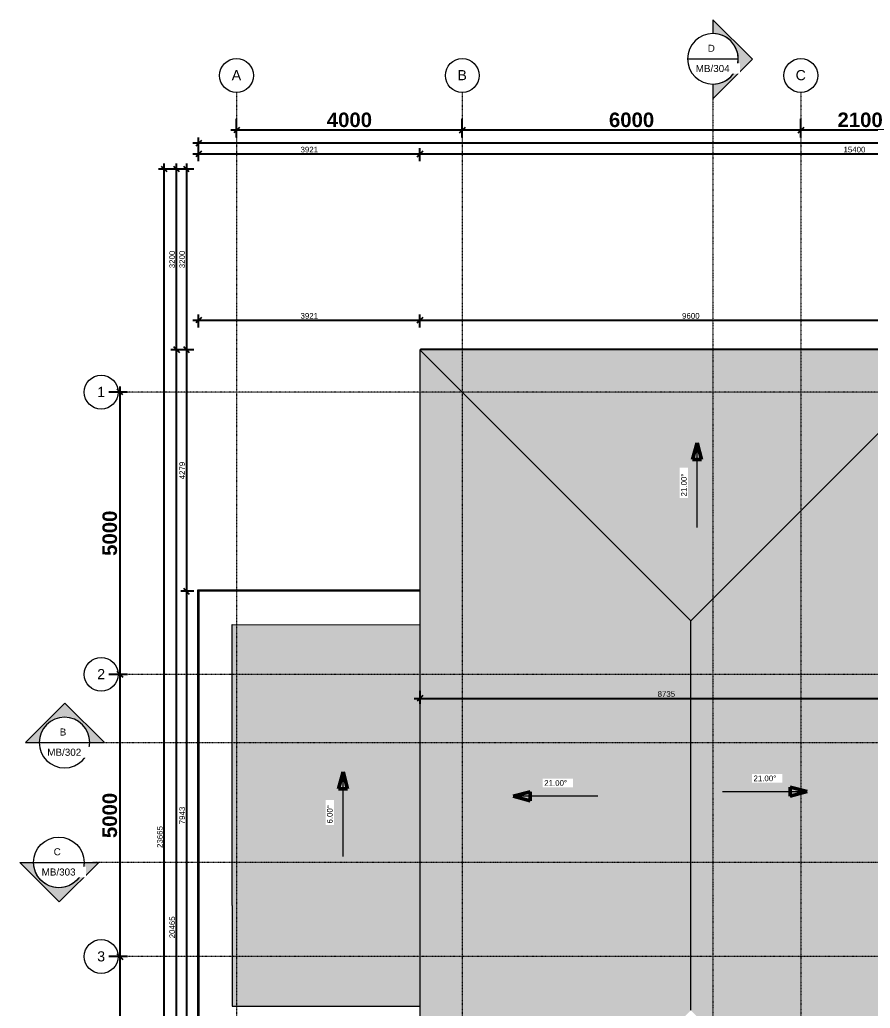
# Model space of a CAD drawing. Header units: millimetres. Extents: x -21051 to 202668, y -15646 to 13691.
# Drawn here: x 170664 to 185736, y -3821 to 13691 of the extents above; entities that cross this region are included whole.
import ezdxf

# ---------------------------------------------------------------- set-up
doc = ezdxf.new("R2010")
doc.units = ezdxf.units.MM
doc.linetypes.add('Dash dot', pattern=[15.875, 6.35, -4.7625, 0, -4.7625])
doc.linetypes.add('TD_Level Line', pattern=[8, 4, -2, 0, -2])
for name, color, linetype, lineweight in [('A-ANNO-DIMS', 211, 'Continuous', 9), ('A-DETL-MBND', 5, 'Continuous', 5), ('A-ROOF', 132, 'Continuous', 5), ('A-ROOF-PATT', 132, 'Continuous', 5), ('G-ANNO-DIMS', 111, 'Continuous', 9), ('G-ANNO-SYMB', 111, 'Continuous', 9), ('S-GRID', 1, 'Continuous', 9), ('S-GRID-IDEN', 1, 'Continuous', 9)]:
    doc.layers.add(name, color=color, linetype=linetype, lineweight=lineweight)
doc.layers.get('0').off()
doc.styles.add('Arial', font='arial.ttf', dxfattribs={"height": 250})
doc.styles.add('Arial_1', font='arial.ttf', dxfattribs={"height": 125})
doc.styles.add('Arial_2', font='arial.ttf', dxfattribs={"height": 180})
doc.styles.add('Arial_3', font='arial.ttf', dxfattribs={"height": 100})
doc.styles.add('Arial_B', font='arialbd.ttf', dxfattribs={"height": 257.936508})
doc.dimstyles.new('Arial_1_0', dxfattribs={"dimscale": 304.8, "dimtxt": 102.02594, "dimasz": 0.328084, "dimexe": 0.328084, "dimexo": 0.0625, "dimgap": 0.082021, "dimtad": 1, "dimdec": 0, "dimzin": 0, "dimdsep": 46, "dimtxsty": 'Arial_3', "dimblk1": 'OBLIQUE', "dimblk2": 'OBLIQUE', "dimsah": 1, "dimcen": 0.09, "dimdle": 0.328084, "dimazin": 0, "dimtfac": 1, "dimtdec": 4, "dimtix": 1, "dimtmove": 0, "dimatfit": 3, "dimfxl": 0.492126, "dimfxlon": 1, "dimtvp": 1, "dimtolj": 1, "dimtzin": 0, "dimarcsym": 2})
doc.dimstyles.new('Arial_2_5', dxfattribs={"dimscale": 304.8, "dimtxt": 255.06485, "dimasz": 0.328084, "dimexe": 0.656168, "dimexo": 0.0625, "dimgap": 0.164042, "dimtad": 1, "dimdec": 0, "dimzin": 0, "dimdsep": 46, "dimtxsty": 'Arial_B', "dimblk1": 'OBLIQUE', "dimblk2": 'OBLIQUE', "dimsah": 1, "dimcen": 0.09, "dimdle": 0.328084, "dimazin": 0, "dimtfac": 1, "dimtdec": 4, "dimtix": 1, "dimtmove": 0, "dimatfit": 3, "dimfxl": 0.492126, "dimfxlon": 1, "dimtvp": 1, "dimtolj": 1, "dimtzin": 0, "dimarcsym": 2})

# ---------------------------------------------------------------- blocks, each defined once
blk = doc.blocks.new('PARAPET1 - PARAPET-963186-03_Roof Level')
at = {"layer": 'A-DETL-MBND'}
for p, q in [((2134, 17241), (-5843, 16979)), ((2115, 17221), (-5823, 16960)), ((2244, 13302), (2115, 17221)), ((2263, 13303), (2134, 17241)), ((-5843, 16979), (-5714, 13040)), ((-5695, 13041), (-5823, 16960)), ((-3429, 16447), (1544, 16611)), ((1544, 16611), (1653, 13282))]:
    blk.add_line(p, q, dxfattribs=at)
for points in [[(2115, 17221), (2118, 17224), (2121, 17227), (2125, 17232), (2128, 17234), (2130, 17237), (2132, 17239), (2134, 17241), (2134, 17241), (2133, 17241)], [(-5823, 16960), (-5826, 16963), (-5830, 16966), (-5834, 16970), (-5837, 16973), (-5839, 16975), (-5841, 16977), (-5843, 16979), (-5843, 16979), (-5843, 16978)]]:
    blk.add_open_spline(points, degree=3, knots=[0, 0, 0, 0, 0.1111111, 0.1666667, 0.2222222, 0.2777778, 0.3333333, 0.4444444, 0.5555556, 0.5555556, 0.5555556, 0.5555556], dxfattribs=at)
blk = doc.blocks.new('PARAPET4 - PARAPET-973503-03_Roof Level')
at = {"layer": 'A-DETL-MBND'}
for p, q in [((6532, 13433), (6521, 13433)), ((7274, -9136), (6532, 13433))]:
    blk.add_line(p, q, dxfattribs=at)
blk.add_open_spline([(6531, 13433), (6532, 13434), (6532, 13434), (6531, 13432), (6529, 13431), (6527, 13429), (6526, 13427), (6524, 13426), (6523, 13424), (6522, 13423), (6521, 13422)], degree=3, knots=[0.4444444, 0.4444444, 0.4444444, 0.4444444, 0.5555556, 0.6111111, 0.6666667, 0.75, 0.7708333, 0.7916667, 0.8333333, 0.8662883, 0.8662883, 0.8662883, 0.8662883], dxfattribs=at)
blk = doc.blocks.new('Grid - _-182767-03_Roof Level')
at = {"layer": 'S-GRID-IDEN'}
blk.add_circle((0, 0), 3, dxfattribs=at)
blk = doc.blocks.new('Section - _-1243848-03_Roof Level')
at = {"layer": 'G-ANNO-SYMB'}
h = blk.add_hatch(color=256, dxfattribs=at)
edge = h.paths.add_edge_path()
edge.add_line((-12.93, 0), (-5.93, 7))
edge.add_line((-5.93, 7), (1.07, 0))
edge.add_line((1.07, 0), (-1.52, 0))
edge.add_arc((-6, 0), 4.48, 0, 180)
edge.add_line((-10.48, 0), (-12.93, 0))
for p, q in [((-5.93, 7), (-12.93, 0)), ((1.07, 0), (-5.93, 7)), ((-12.93, 0), (-10.48, 0)), ((-1.52, 0), (1.07, 0))]:
    blk.add_line(p, q, dxfattribs=at)
for start, end in [(360, 180), (0, 180), (180, 360)]:
    blk.add_arc((-6, 0), 4.48, start, end, dxfattribs=at)
blk = doc.blocks.new('_Oblique')
at = {"color": 0, "linetype": 'ByBlock', "lineweight": -2}
blk.add_line((-0.5, -0.5), (0.5, 0.5), dxfattribs=at)
blk = doc.blocks.new('*D1664')
at = {"layer": 'A-ANNO-DIMS', "color": 0, "lineweight": -2, "transparency": 16777216}
for p, q in [((172572, -2906), (172242, -2906)), ((172442, -8006), (172442, -2806)), ((172572, -7906), (172242, -7906))]:
    blk.add_line(p, q, dxfattribs=at)
at = {"layer": 'Defpoints', "color": 0, "transparency": 16777216}
for p in [(172442, -2906), (172592, -2906), (172592, -7906)]:
    blk.add_point(p, dxfattribs=at)
at = {"layer": 'A-ANNO-DIMS', "color": 0, "lineweight": -2, "transparency": 16777216, "xscale": 100, "yscale": 100, "zscale": 100}
for p, rotation in [((172442, -2906), 90), ((172442, -7906), 270)]:
    blk.add_blockref('_Oblique', p, dxfattribs=dict(at, rotation=rotation))
at = {"layer": 'A-ANNO-DIMS', "color": 0, "transparency": 16777216, "insert": (172260, -5406), "char_height": 257.9, "width": 932.81, "attachment_point": 5, "rotation": 90, "style": 'Arial_B'}
blk.add_mtext('\\A1;5000', dxfattribs=at)
blk = doc.blocks.new('*D1665')
at = {"layer": 'A-ANNO-DIMS', "color": 0, "lineweight": -2, "transparency": 16777216}
for p, q in [((172442, -3006), (172442, 2194)), ((172572, 2094), (172242, 2094)), ((172572, -2906), (172242, -2906))]:
    blk.add_line(p, q, dxfattribs=at)
at = {"layer": 'Defpoints', "color": 0, "transparency": 16777216}
for p in [(172442, 2094), (172592, 2094), (172592, -2906)]:
    blk.add_point(p, dxfattribs=at)
at = {"layer": 'A-ANNO-DIMS', "color": 0, "lineweight": -2, "transparency": 16777216, "xscale": 100, "yscale": 100, "zscale": 100}
for p, rotation in [((172442, 2094), 90), ((172442, -2906), 270)]:
    blk.add_blockref('_Oblique', p, dxfattribs=dict(at, rotation=rotation))
at = {"layer": 'A-ANNO-DIMS', "color": 0, "transparency": 16777216, "insert": (172260, -406), "char_height": 257.9, "width": 932.81, "attachment_point": 5, "rotation": 90, "style": 'Arial_B'}
blk.add_mtext('\\A1;5000', dxfattribs=at)
blk = doc.blocks.new('*D1666')
at = {"layer": 'A-ANNO-DIMS', "color": 0, "lineweight": -2, "transparency": 16777216}
for p, q in [((172442, 1994), (172442, 7194)), ((172572, 7094), (172242, 7094)), ((172572, 2094), (172242, 2094))]:
    blk.add_line(p, q, dxfattribs=at)
at = {"layer": 'Defpoints', "color": 0, "transparency": 16777216}
for p in [(172442, 7094), (172592, 7094), (172592, 2094)]:
    blk.add_point(p, dxfattribs=at)
at = {"layer": 'A-ANNO-DIMS', "color": 0, "lineweight": -2, "transparency": 16777216, "xscale": 100, "yscale": 100, "zscale": 100}
for p, rotation in [((172442, 7094), 90), ((172442, 2094), 270)]:
    blk.add_blockref('_Oblique', p, dxfattribs=dict(at, rotation=rotation))
at = {"layer": 'A-ANNO-DIMS', "color": 0, "transparency": 16777216, "insert": (172260, 4594), "char_height": 257.9, "width": 932.81, "attachment_point": 5, "rotation": 90, "style": 'Arial_B'}
blk.add_mtext('\\A1;5000', dxfattribs=at)
blk = doc.blocks.new('*D1671')
at = {"layer": 'A-ANNO-DIMS', "color": 0, "lineweight": -2, "transparency": 16777216}
for p, q in [((184506, 11604), (184506, 11935)), ((186606, 11604), (186606, 11935)), ((186706, 11735), (184406, 11735))]:
    blk.add_line(p, q, dxfattribs=at)
at = {"layer": 'Defpoints', "color": 0, "transparency": 16777216}
for p in [(184506, 11735), (184506, 11585), (186606, 11585)]:
    blk.add_point(p, dxfattribs=at)
at = {"layer": 'A-ANNO-DIMS', "color": 0, "lineweight": -2, "transparency": 16777216, "xscale": 100, "yscale": 100, "zscale": 100, "rotation": 180}
blk.add_blockref('_Oblique', (184506, 11735), dxfattribs=at)
at = {"layer": 'A-ANNO-DIMS', "color": 0, "lineweight": -2, "transparency": 16777216, "xscale": 100, "yscale": 100, "zscale": 100}
blk.add_blockref('_Oblique', (186606, 11735), dxfattribs=at)
at = {"layer": 'A-ANNO-DIMS', "color": 0, "transparency": 16777216, "insert": (185556, 11916), "char_height": 257.9, "width": 932.81, "attachment_point": 5, "style": 'Arial_B'}
blk.add_mtext('\\A1;2100', dxfattribs=at)
blk = doc.blocks.new('*D1672')
at = {"layer": 'A-ANNO-DIMS', "color": 0, "lineweight": -2, "transparency": 16777216}
for p, q in [((178506, 11604), (178506, 11935)), ((184506, 11604), (184506, 11935)), ((184606, 11735), (178406, 11735))]:
    blk.add_line(p, q, dxfattribs=at)
at = {"layer": 'Defpoints', "color": 0, "transparency": 16777216}
for p in [(178506, 11735), (178506, 11585), (184506, 11585)]:
    blk.add_point(p, dxfattribs=at)
at = {"layer": 'A-ANNO-DIMS', "color": 0, "lineweight": -2, "transparency": 16777216, "xscale": 100, "yscale": 100, "zscale": 100, "rotation": 180}
blk.add_blockref('_Oblique', (178506, 11735), dxfattribs=at)
at = {"layer": 'A-ANNO-DIMS', "color": 0, "lineweight": -2, "transparency": 16777216, "xscale": 100, "yscale": 100, "zscale": 100}
blk.add_blockref('_Oblique', (184506, 11735), dxfattribs=at)
at = {"layer": 'A-ANNO-DIMS', "color": 0, "transparency": 16777216, "insert": (181506, 11916), "char_height": 257.9, "width": 932.81, "attachment_point": 5, "style": 'Arial_B'}
blk.add_mtext('\\A1;6000', dxfattribs=at)
blk = doc.blocks.new('*D1673')
at = {"layer": 'A-ANNO-DIMS', "color": 0, "lineweight": -2, "transparency": 16777216}
for p, q in [((174506, 11604), (174506, 11935)), ((178506, 11604), (178506, 11935)), ((178606, 11735), (174406, 11735))]:
    blk.add_line(p, q, dxfattribs=at)
at = {"layer": 'Defpoints', "color": 0, "transparency": 16777216}
for p in [(174506, 11735), (174506, 11585), (178506, 11585)]:
    blk.add_point(p, dxfattribs=at)
at = {"layer": 'A-ANNO-DIMS', "color": 0, "lineweight": -2, "transparency": 16777216, "xscale": 100, "yscale": 100, "zscale": 100, "rotation": 180}
blk.add_blockref('_Oblique', (174506, 11735), dxfattribs=at)
at = {"layer": 'A-ANNO-DIMS', "color": 0, "lineweight": -2, "transparency": 16777216, "xscale": 100, "yscale": 100, "zscale": 100}
blk.add_blockref('_Oblique', (178506, 11735), dxfattribs=at)
at = {"layer": 'A-ANNO-DIMS', "color": 0, "transparency": 16777216, "insert": (176506, 11916), "char_height": 257.9, "width": 932.81, "attachment_point": 5, "style": 'Arial_B'}
blk.add_mtext('\\A1;4000', dxfattribs=at)
blk = doc.blocks.new('*D1632')
at = {"layer": 'A-ANNO-DIMS', "color": 0, "lineweight": -2, "transparency": 16777216}
for p, q in [((173834, 8238), (173834, 8469)), ((177756, 8238), (177756, 8469)), ((173734, 8369), (177856, 8369))]:
    blk.add_line(p, q, dxfattribs=at)
at = {"layer": 'Defpoints', "color": 0, "transparency": 16777216}
for p in [(177756, 8369), (173834, 8219), (177756, 8219)]:
    blk.add_point(p, dxfattribs=at)
at = {"layer": 'A-ANNO-DIMS', "color": 0, "lineweight": -2, "transparency": 16777216, "xscale": 100, "yscale": 100, "zscale": 100, "rotation": 180}
blk.add_blockref('_Oblique', (173834, 8369), dxfattribs=at)
at = {"layer": 'A-ANNO-DIMS', "color": 0, "lineweight": -2, "transparency": 16777216, "xscale": 100, "yscale": 100, "zscale": 100}
blk.add_blockref('_Oblique', (177756, 8369), dxfattribs=at)
at = {"layer": 'A-ANNO-DIMS', "color": 0, "transparency": 16777216, "insert": (175795, 8445), "char_height": 100, "width": 369.18, "attachment_point": 5, "style": 'Arial_3'}
blk.add_mtext('\\A1;3921', dxfattribs=at)
blk = doc.blocks.new('*D1633')
at = {"layer": 'A-ANNO-DIMS', "color": 0, "lineweight": -2, "transparency": 16777216}
for p, q in [((177756, 8238), (177756, 8469)), ((187356, 8238), (187356, 8469)), ((177656, 8369), (187456, 8369))]:
    blk.add_line(p, q, dxfattribs=at)
at = {"layer": 'Defpoints', "color": 0, "transparency": 16777216}
for p in [(187356, 8369), (177756, 8219), (187356, 8219)]:
    blk.add_point(p, dxfattribs=at)
at = {"layer": 'A-ANNO-DIMS', "color": 0, "lineweight": -2, "transparency": 16777216, "xscale": 100, "yscale": 100, "zscale": 100, "rotation": 180}
blk.add_blockref('_Oblique', (177756, 8369), dxfattribs=at)
at = {"layer": 'A-ANNO-DIMS', "color": 0, "lineweight": -2, "transparency": 16777216, "xscale": 100, "yscale": 100, "zscale": 100}
blk.add_blockref('_Oblique', (187356, 8369), dxfattribs=at)
at = {"layer": 'A-ANNO-DIMS', "color": 0, "transparency": 16777216, "insert": (182556, 8445), "char_height": 100, "width": 369.18, "attachment_point": 5, "style": 'Arial_3'}
blk.add_mtext('\\A1;9600', dxfattribs=at)
blk = doc.blocks.new('*D1635')
at = {"layer": 'A-ANNO-DIMS', "color": 0, "lineweight": -2, "transparency": 16777216}
for p, q in [((173834, 11183), (173834, 11414)), ((177756, 11183), (177756, 11414)), ((173734, 11314), (177856, 11314))]:
    blk.add_line(p, q, dxfattribs=at)
at = {"layer": 'Defpoints', "color": 0, "transparency": 16777216}
for p in [(177756, 11314), (173834, 11164), (177756, 11164)]:
    blk.add_point(p, dxfattribs=at)
at = {"layer": 'A-ANNO-DIMS', "color": 0, "lineweight": -2, "transparency": 16777216, "xscale": 100, "yscale": 100, "zscale": 100, "rotation": 180}
blk.add_blockref('_Oblique', (173834, 11314), dxfattribs=at)
at = {"layer": 'A-ANNO-DIMS', "color": 0, "lineweight": -2, "transparency": 16777216, "xscale": 100, "yscale": 100, "zscale": 100}
blk.add_blockref('_Oblique', (177756, 11314), dxfattribs=at)
at = {"layer": 'A-ANNO-DIMS', "color": 0, "transparency": 16777216, "insert": (175795, 11390), "char_height": 100, "width": 369.18, "attachment_point": 5, "style": 'Arial_3'}
blk.add_mtext('\\A1;3921', dxfattribs=at)
blk = doc.blocks.new('*D1636')
at = {"layer": 'A-ANNO-DIMS', "color": 0, "lineweight": -2, "transparency": 16777216}
for p, q in [((177756, 11183), (177756, 11414)), ((193156, 11183), (193156, 11414)), ((177656, 11314), (193256, 11314))]:
    blk.add_line(p, q, dxfattribs=at)
at = {"layer": 'Defpoints', "color": 0, "transparency": 16777216}
for p in [(193156, 11314), (177756, 11164), (193156, 11164)]:
    blk.add_point(p, dxfattribs=at)
at = {"layer": 'A-ANNO-DIMS', "color": 0, "lineweight": -2, "transparency": 16777216, "xscale": 100, "yscale": 100, "zscale": 100, "rotation": 180}
blk.add_blockref('_Oblique', (177756, 11314), dxfattribs=at)
at = {"layer": 'A-ANNO-DIMS', "color": 0, "lineweight": -2, "transparency": 16777216, "xscale": 100, "yscale": 100, "zscale": 100}
blk.add_blockref('_Oblique', (193156, 11314), dxfattribs=at)
at = {"layer": 'A-ANNO-DIMS', "color": 0, "transparency": 16777216, "insert": (185456, 11390), "char_height": 100, "width": 461.47, "attachment_point": 5, "style": 'Arial_3'}
blk.add_mtext('\\A1;15400', dxfattribs=at)
blk = doc.blocks.new('*D1639')
at = {"layer": 'A-ANNO-DIMS', "color": 0, "lineweight": -2, "transparency": 16777216}
for p, q in [((173834, 11372), (173834, 11603)), ((200321, 11372), (200321, 11603)), ((200421, 11503), (173734, 11503))]:
    blk.add_line(p, q, dxfattribs=at)
at = {"layer": 'Defpoints', "color": 0, "transparency": 16777216}
for p in [(173834, 11503), (173834, 11353), (200321, 11353)]:
    blk.add_point(p, dxfattribs=at)
at = {"layer": 'A-ANNO-DIMS', "color": 0, "lineweight": -2, "transparency": 16777216, "xscale": 100, "yscale": 100, "zscale": 100, "rotation": 180}
blk.add_blockref('_Oblique', (173834, 11503), dxfattribs=at)
at = {"layer": 'A-ANNO-DIMS', "color": 0, "lineweight": -2, "transparency": 16777216, "xscale": 100, "yscale": 100, "zscale": 100}
blk.add_blockref('_Oblique', (200321, 11503), dxfattribs=at)
at = {"layer": 'A-ANNO-DIMS', "color": 0, "transparency": 16777216, "insert": (187078, 11579), "char_height": 100, "width": 461.47, "attachment_point": 5, "style": 'Arial_3'}
blk.add_mtext('\\A1;26486', dxfattribs=at)
blk = doc.blocks.new('*D1640')
at = {"layer": 'A-ANNO-DIMS', "color": 0, "lineweight": -2, "transparency": 16777216}
for p, q in [((173749, 11044), (173519, 11044)), ((173619, 11144), (173619, 7744)), ((173749, 7844), (173519, 7844))]:
    blk.add_line(p, q, dxfattribs=at)
at = {"layer": 'Defpoints', "color": 0, "transparency": 16777216}
for p in [(173769, 11044), (173619, 7844), (173769, 7844)]:
    blk.add_point(p, dxfattribs=at)
at = {"layer": 'A-ANNO-DIMS', "color": 0, "lineweight": -2, "transparency": 16777216, "xscale": 100, "yscale": 100, "zscale": 100}
for p, rotation in [((173619, 11044), 90), ((173619, 7844), 270)]:
    blk.add_blockref('_Oblique', p, dxfattribs=dict(at, rotation=rotation))
at = {"layer": 'A-ANNO-DIMS', "color": 0, "transparency": 16777216, "insert": (173542, 9444), "char_height": 100, "width": 369.18, "attachment_point": 5, "rotation": 90, "style": 'Arial_3'}
blk.add_mtext('\\A1;3200', dxfattribs=at)
blk = doc.blocks.new('*D1641')
at = {"layer": 'A-ANNO-DIMS', "color": 0, "lineweight": -2, "transparency": 16777216}
for p, q in [((173619, 7944), (173619, 3465)), ((173749, 7844), (173519, 7844)), ((173749, 3565), (173519, 3565))]:
    blk.add_line(p, q, dxfattribs=at)
at = {"layer": 'Defpoints', "color": 0, "transparency": 16777216}
for p in [(173769, 7844), (173619, 3565), (173769, 3565)]:
    blk.add_point(p, dxfattribs=at)
at = {"layer": 'A-ANNO-DIMS', "color": 0, "lineweight": -2, "transparency": 16777216, "xscale": 100, "yscale": 100, "zscale": 100}
for p, rotation in [((173619, 7844), 90), ((173619, 3565), 270)]:
    blk.add_blockref('_Oblique', p, dxfattribs=dict(at, rotation=rotation))
at = {"layer": 'A-ANNO-DIMS', "color": 0, "transparency": 16777216, "insert": (173542, 5705), "char_height": 100, "width": 369.18, "attachment_point": 5, "rotation": 90, "style": 'Arial_3'}
blk.add_mtext('\\A1;4279', dxfattribs=at)
blk = doc.blocks.new('*D1642')
at = {"layer": 'A-ANNO-DIMS', "color": 0, "lineweight": -2, "transparency": 16777216}
for p, q in [((173749, 3565), (173519, 3565)), ((173619, 3665), (173619, -4477)), ((173749, -4377), (173519, -4377))]:
    blk.add_line(p, q, dxfattribs=at)
at = {"layer": 'Defpoints', "color": 0, "transparency": 16777216}
for p in [(173769, 3565), (173619, -4377), (173769, -4377)]:
    blk.add_point(p, dxfattribs=at)
at = {"layer": 'A-ANNO-DIMS', "color": 0, "lineweight": -2, "transparency": 16777216, "xscale": 100, "yscale": 100, "zscale": 100}
for p, rotation in [((173619, 3565), 90), ((173619, -4377), 270)]:
    blk.add_blockref('_Oblique', p, dxfattribs=dict(at, rotation=rotation))
at = {"layer": 'A-ANNO-DIMS', "color": 0, "transparency": 16777216, "insert": (173542, -406), "char_height": 100, "width": 369.18, "attachment_point": 5, "rotation": 90, "style": 'Arial_3'}
blk.add_mtext('\\A1;7943', dxfattribs=at)
blk = doc.blocks.new('*D1645')
at = {"layer": 'A-ANNO-DIMS', "color": 0, "lineweight": -2, "transparency": 16777216}
for p, q in [((173442, -12721), (173442, 7944)), ((173572, 7844), (173342, 7844)), ((173572, -12621), (173342, -12621))]:
    blk.add_line(p, q, dxfattribs=at)
at = {"layer": 'Defpoints', "color": 0, "transparency": 16777216}
for p in [(173442, 7844), (173592, 7844), (173592, -12621)]:
    blk.add_point(p, dxfattribs=at)
at = {"layer": 'A-ANNO-DIMS', "color": 0, "lineweight": -2, "transparency": 16777216, "xscale": 100, "yscale": 100, "zscale": 100}
for p, rotation in [((173442, 7844), 90), ((173442, -12621), 270)]:
    blk.add_blockref('_Oblique', p, dxfattribs=dict(at, rotation=rotation))
at = {"layer": 'A-ANNO-DIMS', "color": 0, "transparency": 16777216, "insert": (173365, -2388), "char_height": 100, "width": 461.47, "attachment_point": 5, "rotation": 90, "style": 'Arial_3'}
blk.add_mtext('\\A1;20465', dxfattribs=at)
blk = doc.blocks.new('*D1646')
at = {"layer": 'A-ANNO-DIMS', "color": 0, "lineweight": -2, "transparency": 16777216}
for p, q in [((173572, 11044), (173342, 11044)), ((173442, 7744), (173442, 11144)), ((173572, 7844), (173342, 7844))]:
    blk.add_line(p, q, dxfattribs=at)
at = {"layer": 'Defpoints', "color": 0, "transparency": 16777216}
for p in [(173442, 11044), (173592, 11044), (173592, 7844)]:
    blk.add_point(p, dxfattribs=at)
at = {"layer": 'A-ANNO-DIMS', "color": 0, "lineweight": -2, "transparency": 16777216, "xscale": 100, "yscale": 100, "zscale": 100}
for p, rotation in [((173442, 11044), 90), ((173442, 7844), 270)]:
    blk.add_blockref('_Oblique', p, dxfattribs=dict(at, rotation=rotation))
at = {"layer": 'A-ANNO-DIMS', "color": 0, "transparency": 16777216, "insert": (173365, 9444), "char_height": 100, "width": 369.18, "attachment_point": 5, "rotation": 90, "style": 'Arial_3'}
blk.add_mtext('\\A1;3200', dxfattribs=at)
blk = doc.blocks.new('*D1647')
at = {"layer": 'A-ANNO-DIMS', "color": 0, "lineweight": -2, "transparency": 16777216}
for p, q in [((173355, 11044), (173124, 11044)), ((173224, -12721), (173224, 11144)), ((173355, -12621), (173124, -12621))]:
    blk.add_line(p, q, dxfattribs=at)
at = {"layer": 'Defpoints', "color": 0, "transparency": 16777216}
for p in [(173224, 11044), (173374, 11044), (173374, -12621)]:
    blk.add_point(p, dxfattribs=at)
at = {"layer": 'A-ANNO-DIMS', "color": 0, "lineweight": -2, "transparency": 16777216, "xscale": 100, "yscale": 100, "zscale": 100}
for p, rotation in [((173224, 11044), 90), ((173224, -12621), 270)]:
    blk.add_blockref('_Oblique', p, dxfattribs=dict(at, rotation=rotation))
at = {"layer": 'A-ANNO-DIMS', "color": 0, "transparency": 16777216, "insert": (173148, -788), "char_height": 100, "width": 461.47, "attachment_point": 5, "rotation": 90, "style": 'Arial_3'}
blk.add_mtext('\\A1;23665', dxfattribs=at)
blk = doc.blocks.new('*D1603')
at = {"layer": 'A-ANNO-DIMS', "color": 0, "lineweight": -2, "transparency": 16777216}
for p, q in [((177756, 1800), (177756, 1569)), ((186491, 1800), (186491, 1569)), ((177656, 1669), (186591, 1669))]:
    blk.add_line(p, q, dxfattribs=at)
at = {"layer": 'Defpoints', "color": 0, "transparency": 16777216}
for p in [(177756, 1819), (186491, 1819), (186491, 1669)]:
    blk.add_point(p, dxfattribs=at)
at = {"layer": 'A-ANNO-DIMS', "color": 0, "lineweight": -2, "transparency": 16777216, "xscale": 100, "yscale": 100, "zscale": 100, "rotation": 180}
blk.add_blockref('_Oblique', (177756, 1669), dxfattribs=at)
at = {"layer": 'A-ANNO-DIMS', "color": 0, "lineweight": -2, "transparency": 16777216, "xscale": 100, "yscale": 100, "zscale": 100}
blk.add_blockref('_Oblique', (186491, 1669), dxfattribs=at)
at = {"layer": 'A-ANNO-DIMS', "color": 0, "transparency": 16777216, "insert": (182123, 1745), "char_height": 100, "width": 369.18, "attachment_point": 5, "style": 'Arial_3'}
blk.add_mtext('\\A1;8735', dxfattribs=at)

msp = doc.modelspace()

# ---------------------------------------------------------------- hatches: boundary and pattern name
at = {"layer": 'A-DETL-MBND'}
h = msp.add_hatch(dxfattribs=at)
h.set_pattern_fill('FP_14', color=256, style=0, pattern_type=2)
h.set_pattern_definition([(94.997, (190860.0623, 783.129), (127.0003622, -1515.6514102), [116.643, -2799.438]), (0, (190849.9, 899.33), (127, 126.304), [10.16, -116.84]), (180, (190976.9, 909.43), (-127, -126.304), [35.56, -91.44]), (270, (190941.34, 909.43), (127, -126.304), [12.63, -113.674]), (90, (190860.06, 896.8), (-127, 126.304), [12.63, -113.674]), (180, (190860.06, 909.43), (-127, -126.304), [10.16, -116.84]), (180, (190976.9, 899.33), (-127, -126.304), [25.4, -101.6]), (265.003, (190951.5023, 899.329), (-127.0003622, -1515.6514102), [116.643, -2799.438]), (232.544, (190951.5023, 893.014), (1651.0084555, 2147.1663823), [33.413, -3307.874]), (198.341, (190931.182, 866.49), (-253.9992, -126.30564), [32.111, -369.279]), (161.659, (190900.702, 856.386), (253.9992, -126.30564), [32.111, -369.279]), (127.456, (190870.2223, 866.49), (-1651.0084555, 2147.1663823), [33.413, -3307.874]), (200.123, (190924.832, 875.331), (1396.9998089, 505.2175104), [25.699, -2544.176]), (159.877, (190900.702, 866.49), (-1396.9998089, 505.2175104), [25.699, -2544.176]), (127.557, (190876.572, 875.331), (-1269.9901965, 1641.963257), [27.085, -2681.448]), (232.443, (190941.342, 896.803), (1269.9901965, 1641.963257), [27.085, -2681.448])])
h.paths.add_polyline_path([(174869.7, -3786), (177755.9, -3786), (177755.9, 2974), (174425.9, 2974), (174425.9, -3786), (174763.7, -3786)])
at = {"layer": 'A-ROOF-PATT'}
h = msp.add_hatch(dxfattribs=at)
h.set_pattern_fill('FP_8', color=256, style=0, pattern_type=2)
h.set_pattern_definition([(185.321, (189316.0073, 768.729), (1422.7774649, 126.991261), [109.552, -2629.24]), (90, (189206.93, 758.57), (-118.565, 127), [10.16, -116.84]), (270, (189197.44, 885.57), (118.565, -127), [35.56, -91.44]), (0, (189197.44, 850.01), (118.565, 127), [11.856, -106.708]), (180, (189209.3, 768.73), (-118.565, -127), [11.856, -106.708]), (270, (189197.44, 768.73), (118.565, -127), [10.16, -116.84]), (270, (189206.93, 885.57), (118.565, -127), [25.4, -101.6]), (354.679, (189206.9273, 860.169), (1422.7774649, -126.991261), [109.552, -2629.24]), (320.782, (189212.8553, 860.169), (-2015.6072356, 1650.990985), [32.138, -3181.648]), (287.286, (189237.754, 839.85), (118.566, -253.99939), [31.922, -367.1]), (252.714, (189247.24, 809.37), (118.566, 253.99939), [31.922, -367.1]), (219.218, (189237.7543, 778.889), (-2015.6072356, -1650.990985), [32.138, -3181.648]), (288.981, (189229.455, 833.499), (-474.2663295, 1396.9973541), [25.517, -2526.225]), (251.019, (189237.754, 809.369), (-474.2663295, -1396.9973541), [25.517, -2526.225]), (219.321, (189229.455, 785.239), (-1541.3477461, -1269.9923843), [26.055, -2579.41]), (320.679, (189209.299, 850.009), (-1541.3477461, 1269.9923843), [26.055, -2579.41])])
h.paths.add_polyline_path([(177755.9, -8656), (182555.9, -3856), (182555.9, 3044), (177755.9, 7844), (177755.9, -8495.5)])
h = msp.add_hatch(dxfattribs=at)
h.set_pattern_fill('FP_9', color=256, style=0, pattern_type=2)
h.set_pattern_definition([(95.321, (190860.0623, 1742.186), (126.991261, -1422.7774649), [109.552, -2629.24]), (0, (190849.9, 1851.26), (127, 118.565), [10.16, -116.84]), (180, (190976.9, 1860.75), (-127, -118.565), [35.56, -91.44]), (270, (190941.34, 1860.75), (127, -118.565), [11.856, -106.708]), (90, (190860.06, 1848.9), (-127, 118.565), [11.856, -106.708]), (180, (190860.06, 1860.75), (-127, -118.565), [10.16, -116.84]), (180, (190976.9, 1851.26), (-127, -118.565), [25.4, -101.6]), (264.679, (190951.5023, 1851.265), (-126.991261, -1422.7774649), [109.552, -2629.24]), (230.782, (190951.5023, 1845.337), (1650.990985, 2015.6072356), [32.138, -3181.648]), (197.286, (190931.182, 1820.438), (-253.99939, -118.566), [31.922, -367.1]), (162.714, (190900.702, 1810.953), (253.99939, -118.566), [31.922, -367.1]), (129.218, (190870.2223, 1820.438), (-1650.990985, 2015.6072356), [32.138, -3181.648]), (198.981, (190924.832, 1828.738), (1396.9973541, 474.2663295), [25.517, -2526.225]), (161.019, (190900.702, 1820.438), (-1396.9973541, 474.2663295), [25.517, -2526.225]), (129.321, (190876.572, 1828.738), (-1269.9923843, 1541.3477461), [26.055, -2579.41]), (230.679, (190941.342, 1848.894), (1269.9923843, 1541.3477461), [26.055, -2579.41])])
h.paths.add_polyline_path([(182555.9, 3044), (187355.9, 7844), (177755.9, 7844), (182035.7, 3564.3)])
h = msp.add_hatch(dxfattribs=at)
h.set_pattern_fill('FP_10', color=256, style=0, pattern_type=2)
h.set_pattern_definition([(5.321, (190474.8263, 1002.409), (-1422.777465, -126.991261), [109.552, -2629.24]), (270, (190583.91, 1012.57), (118.565, -127), [10.16, -116.84]), (90, (190593.39, 885.57), (-118.565, 127), [35.56, -91.44]), (180, (190593.39, 921.13), (-118.565, -127), [11.856, -106.708]), (0, (190581.53, 1002.41), (118.565, 127), [11.856, -106.708]), (90, (190593.39, 1002.41), (-118.565, 127), [10.16, -116.84]), (90, (190583.91, 885.57), (-118.565, 127), [25.4, -101.6]), (174.679, (190583.9063, 910.969), (-1422.777465, 126.991261), [109.552, -2629.24]), (140.782, (190577.9773, 910.969), (2015.6072356, -1650.990985), [32.138, -3181.648]), (107.286, (190553.08, 931.29), (-118.566, 253.99939), [31.922, -367.1]), (72.714, (190543.594, 961.77), (-118.566, -253.99939), [31.922, -367.1]), (39.218, (190553.0793, 992.249), (2015.6072356, 1650.990985), [32.138, -3181.648]), (108.981, (190561.378, 937.639), (474.2663295, -1396.9973541), [25.517, -2526.225]), (71.019, (190553.079, 961.769), (474.2663295, 1396.9973541), [25.517, -2526.225]), (39.321, (190561.378, 985.899), (1541.347746, 1269.9923843), [26.055, -2579.41]), (140.679, (190581.534, 921.129), (1541.347746, -1269.9923843), [26.055, -2579.41])])
h.paths.add_polyline_path([(187355.9, -8656), (187355.9, -2041), (186490.9, -2041), (186490.9, -2021), (186475.9, -2021), (186475.9, 2824), (187355.9, 2824), (187355.9, 7844), (182555.9, 3044), (182555.9, -3856), (187195.5, -8495.5)])
at = {"layer": 'G-ANNO-DIMS', "lineweight": 50}
for points in [[(182667.9, 6198.2), (182587.6, 5898.2), (182748.3, 5898.2)], [(176392.6, 364.7), (176312.2, 64.7), (176473, 64.7)], [(179410.2, -64.7), (179710.2, -145), (179710.2, 15.7)], [(184618.5, 16.8), (184318.5, 97.1), (184318.5, -63.6)]]:
    msp.add_hatch(color=256, dxfattribs=at).paths.add_polyline_path(points)

# ---------------------------------------------------------------- linework, layer by layer
at = {"layer": 'A-DETL-MBND'}
for p, q in [((174425.9, -2001), (174425.9, -3786)), ((174425.9, -3786), (177755.9, -3786))]:
    msp.add_line(p, q, dxfattribs=at)
at = {"layer": 'A-ROOF'}
for p, q in [((177755.9, 7844), (177755.9, -8656)), ((182555.9, 3044), (177755.9, 7844)), ((187355.9, 7844), (177755.9, 7844)), ((182555.9, 3044), (187355.9, 7844)), ((182555.9, -3856), (182555.9, 3044))]:
    msp.add_line(p, q, dxfattribs=at)
at = {"layer": 'G-ANNO-DIMS', "lineweight": 50}
for p, q in [((182667.9, 6198.2), (182587.6, 5898.2)), ((182748.3, 5898.2), (182667.9, 6198.2)), ((182587.6, 5898.2), (182748.3, 5898.2)), ((176392.6, 364.7), (176312.2, 64.7)), ((176473, 64.7), (176392.6, 364.7)), ((176312.2, 64.7), (176473, 64.7)), ((179710.2, 15.7), (179410.2, -64.7)), ((179710.2, -145), (179710.2, 15.7)), ((184618.5, 16.8), (184318.5, 97.1)), ((184318.5, 97.1), (184318.5, -63.6)), ((184318.5, -63.6), (184618.5, 16.8)), ((179410.2, -64.7), (179710.2, -145))]:
    msp.add_line(p, q, dxfattribs=at)
at = {"layer": 'G-ANNO-DIMS'}
for p, q in [((182667.9, 4698.2), (182667.9, 6198.2)), ((176392.6, -1135.3), (176392.6, 364.7)), ((183118.5, 16.8), (184618.5, 16.8)), ((180910.2, -64.7), (179410.2, -64.7))]:
    msp.add_line(p, q, dxfattribs=at)
at = {"layer": 'G-ANNO-SYMB'}
for p, q in [((182500, 12998.2), (183396, 12998.2)), ((171009.2, 884.7), (171905.2, 884.7)), ((170908.7, -1237.1), (171804.7, -1237.1))]:
    msp.add_line(p, q, dxfattribs=at)
at = {"layer": 'G-ANNO-SYMB', "linetype": 'TD_Level Line', "lineweight": 18}
for p, q in [((182948, 12398.2), (182948, -13597.2)), ((172057.2, 884.7), (201375.8, 884.7)), ((201375.8, -1237.1), (171956.7, -1237.1))]:
    msp.add_line(p, q, dxfattribs=at)
at = {"layer": 'S-GRID', "linetype": 'Dash dot', "lineweight": 18}
for p, q in [((174505.9, 12402.9), (174505.9, 9902.9)), ((178505.9, 12402.9), (178505.9, 9902.9)), ((184505.9, 12402.9), (184505.9, 9902.9)), ((174505.9, 9902.9), (174505.9, -11253.8)), ((178505.9, 9902.9), (178505.9, -11253.8)), ((184505.9, 9902.9), (184505.9, -11253.8)), ((174907.3, 7094), (172407.3, 7094)), ((199158.9, 7094), (174907.3, 7094)), ((174907.3, 2094), (172407.3, 2094)), ((199158.9, 2094), (174907.3, 2094)), ((174907.3, -2906), (172407.3, -2906)), ((199158.9, -2906), (174907.3, -2906))]:
    msp.add_line(p, q, dxfattribs=at)

# ---------------------------------------------------------------- block references
at = {"layer": 'A-DETL-MBND', "rotation": 88.11700695989701}
for name in ['PARAPET4 - PARAPET-973503-03_Roof Level', 'PARAPET1 - PARAPET-963186-03_Roof Level']:
    msp.add_blockref(name, (190976.9, 885.6), dxfattribs=at)
at = {"layer": 'G-ANNO-SYMB', "xscale": 99.99999999999994, "yscale": 99.99999999999994, "zscale": 99.99999999999994, "rotation": 269.9999999999995}
msp.add_blockref('Section - _-1243848-03_Roof Level', (182948, 12398.2), dxfattribs=at)
at = {"layer": 'G-ANNO-SYMB', "xscale": 99.99999999999994, "yscale": 99.99999999999994, "zscale": 99.99999999999994}
msp.add_blockref('Section - _-1243848-03_Roof Level', (172057.2, 884.7), dxfattribs=at)
at = {"layer": 'G-ANNO-SYMB', "extrusion": (0, 0, -1), "xscale": 99.99999999999993, "yscale": 99.99999999999993, "zscale": 99.99999999999993, "rotation": 180}
msp.add_blockref('Section - _-1243848-03_Roof Level', (-171956.7, -1237.1), dxfattribs=at)
at = {"layer": 'S-GRID-IDEN'}
for p, xscale, yscale, zscale, rotation in [((174505.9, 12702.9), 99.99999999999993, 99.99999999999993, 99.99999999999993, 180), ((178505.9, 12702.9), 99.99999999999993, 99.99999999999993, 99.99999999999993, 180), ((184505.9, 12702.9), 99.99999999999994, 99.99999999999994, 99.99999999999994, 180), ((172107.3, 7094), 99.99999999999994, 99.99999999999994, 99.99999999999994, 90), ((172107.3, 2094), 99.99999999999994, 99.99999999999994, 99.99999999999994, 90), ((172107.3, -2906), 99.99999999999994, 99.99999999999994, 99.99999999999994, 90)]:
    msp.add_blockref('Grid - _-182767-03_Roof Level', p, dxfattribs=dict(at, xscale=xscale, yscale=yscale, zscale=zscale, rotation=rotation))

# ---------------------------------------------------------------- dimensions: what is measured, and where the dimension line sits
at = {"layer": 'A-ANNO-DIMS'}
for base, p1, p2, dimstyle, override, picture, middle in [((174505.9, 11734.7), (178505.9, 11584.7), (174505.9, 11584.7), 'Arial_2_5', {"dimpost": '<>', "dimfxl": 4000}, '*D1673', (176505.9, 11916.4)), ((178505.9, 11734.7), (184505.9, 11584.7), (178505.9, 11584.7), 'Arial_2_5', {"dimpost": '<>', "dimfxl": 6000}, '*D1672', (181505.9, 11916.4)), ((184505.9, 11734.7), (186605.9, 11584.7), (184505.9, 11584.7), 'Arial_2_5', {"dimpost": '<>', "dimfxl": 2100}, '*D1671', (185555.9, 11916.4)), ((173834.5, 11503.2), (200320.9, 11353.2), (173834.5, 11353.2), 'Arial_1_0', {"dimpost": '<>', "dimfxl": 26486.439844}, '*D1639', (187077.7, 11579.2)), ((177755.9, 11314.1), (173834.5, 11164.1), (177755.9, 11164.1), 'Arial_1_0', {"dimpost": '<>', "dimfxl": 3921.439844}, '*D1635', (175795.2, 11390.2)), ((193155.9, 11314.1), (177755.9, 11164.1), (193155.9, 11164.1), 'Arial_1_0', {"dimpost": '<>', "dimfxl": 15400}, '*D1636', (185455.9, 11390.2)), ((177755.9, 8368.7), (173834.5, 8218.7), (177755.9, 8218.7), 'Arial_1_0', {"dimpost": '<>', "dimfxl": 3921.439844}, '*D1632', (175795.2, 8444.8)), ((187355.9, 8368.7), (177755.9, 8218.7), (187355.9, 8218.7), 'Arial_1_0', {"dimpost": '<>', "dimfxl": 9600}, '*D1633', (182555.9, 8444.8)), ((186490.9, 1669.3), (177755.9, 1819.3), (186490.9, 1819.3), 'Arial_1_0', {"dimpost": '<>', "dimfxl": 8735}, '*D1603', (182123.4, 1745.4))]:
    dim = msp.add_linear_dim(base=base, p1=p1, p2=p2, dimstyle=dimstyle, override=override, dxfattribs=at)
    dim.commit()
    dim.dimension.update_dxf_attribs({"geometry": picture, "text_midpoint": middle})
for base, p1, p2, override, picture, middle in [((173224.2, 11044), (173374.2, -12621), (173374.2, 11044), {"dimpost": '<>', "dimfxl": 23665}, '*D1647', (173148.1, -788.5)), ((173441.5, 11044), (173591.5, 7844), (173591.5, 11044), {"dimpost": '<>', "dimfxl": 3200}, '*D1646', (173365.4, 9444)), ((173618.5, 7844), (173768.5, 11044), (173768.5, 7844), {"dimpost": '<>', "dimfxl": 3200}, '*D1640', (173542.4, 9444)), ((173441.5, 7844), (173591.5, -12621), (173591.5, 7844), {"dimpost": '<>', "dimfxl": 20465}, '*D1645', (173365.5, -2388.5)), ((173618.5154, 3565.4781), (173768.5154, 7844.0382), (173768.5154, 3565.4781), {"dimpost": '<>', "dimfxl": 4278.560156}, '*D1641', (173542.4581, 5704.7582)), ((173618.5, -4377.4), (173768.5, 3565.5), (173768.5, -4377.4), {"dimpost": '<>', "dimfxl": 7942.879689}, '*D1642', (173542.4, -406))]:
    dim = msp.add_linear_dim(base=base, p1=p1, p2=p2, angle=90, dimstyle='Arial_1_0', override=override, dxfattribs=at)
    dim.commit()
    dim.dimension.update_dxf_attribs({"geometry": picture, "text_midpoint": middle})

# ---------------------------------------------------------------- next in the draw order: texts
at = {"layer": 'G-ANNO-DIMS', "char_height": 100, "attachment_point": 1, "rotation": 90, "line_spacing_factor": 0.941778, "style": 'Arial_2', "bg_fill": 3, "box_fill_scale": 1.25, "bg_fill_color": 256, "bg_fill_true_color": 13158600, "bg_fill_transparency": 0}
for s, insert, width in [('21.00°', (182383.4, 5246.2), 484.823), ('6.00°', (176108.1, -548.5), 391.776)]:
    msp.add_mtext(s, dxfattribs=dict(at, insert=insert, width=width))
at = {"layer": 'G-ANNO-DIMS', "char_height": 100, "width": 484.823, "attachment_point": 1, "line_spacing_factor": 0.941778, "style": 'Arial_2', "bg_fill": 3, "box_fill_scale": 1.25, "bg_fill_color": 256, "bg_fill_true_color": 13158600, "bg_fill_transparency": 0}
for insert in [(179958.2, 219.9), (183666.5, 301.3)]:
    msp.add_mtext('21.00°', dxfattribs=dict(at, insert=insert))
at = {"layer": 'G-ANNO-SYMB', "char_height": 125, "attachment_point": 1, "style": 'Arial', "bg_fill": 3, "box_fill_scale": 1.25, "bg_fill_color": 256, "bg_fill_true_color": 13158600, "bg_fill_transparency": 0}
for s, insert, width in [('D', (182856.3, 13248.4), 160.337), ('MB/304', (182642.6, 12890.1), 753.586), ('B', (171372, 1134.8), 144.304), ('MB/302', (171151.8, 776.6), 753.586), ('C', (171265.1, -987), 160.337), ('MB/303', (171051.3, -1345.2), 753.586)]:
    msp.add_mtext(s, dxfattribs=dict(at, insert=insert, width=width))
at = {"layer": 'S-GRID-IDEN', "char_height": 180, "attachment_point": 1, "style": 'Arial_1', "bg_fill": 3, "box_fill_scale": 1.25, "bg_fill_color": 256, "bg_fill_true_color": 13158600, "bg_fill_transparency": 0}
for s, insert, width in [('A', (174420, 12799.6), 200.422), ('B', (178420, 12799.6), 200.422), ('C', (184413.5, 12799.6), 216.456), ('1', (172036.8, 7188), 168.354), ('2', (172036.8, 2188), 168.354), ('3', (172036.8, -2812), 168.354)]:
    msp.add_mtext(s, dxfattribs=dict(at, insert=insert, width=width))

# ---------------------------------------------------------------- next in the draw order: dimensions: what is measured, and where the dimension line sits
at = {"layer": 'A-ANNO-DIMS'}
for base, p1, p2, picture, middle in [((172441.5, 7094), (172591.5, 2094), (172591.5, 7094), '*D1666', (172259.8, 4594)), ((172441.5, 2094), (172591.5, -2906), (172591.5, 2094), '*D1665', (172259.8, -406)), ((172441.5, -2906), (172591.5, -7906), (172591.5, -2906), '*D1664', (172259.8, -5406))]:
    dim = msp.add_linear_dim(base=base, p1=p1, p2=p2, angle=90, dimstyle='Arial_2_5', override={"dimpost": '<>', "dimfxl": 5000}, dxfattribs=at)
    dim.commit()
    dim.dimension.update_dxf_attribs({"geometry": picture, "text_midpoint": middle})

doc.saveas('drawing.dxf')
